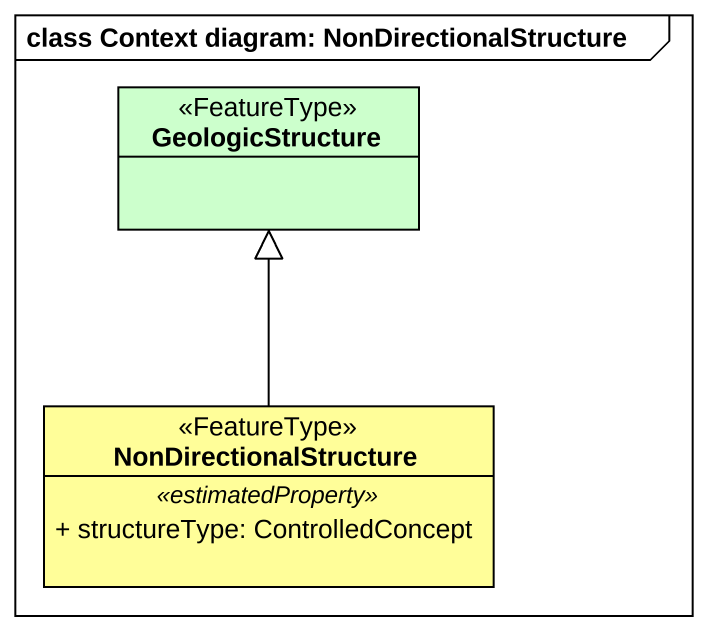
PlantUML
@startuml
mainframe class Context diagram: NonDirectionalStructure
hide circle
hide empty members
skinparam classAttributeIconSize 0
class GeologicStructure <<FeatureType>> #CCFFCC
class NonDirectionalStructure <<FeatureType>> #FFFE99 {
  .. <<estimatedProperty>> ..
  + structureType: ControlledConcept
}
NonDirectionalStructure -up-|> GeologicStructure
@enduml
